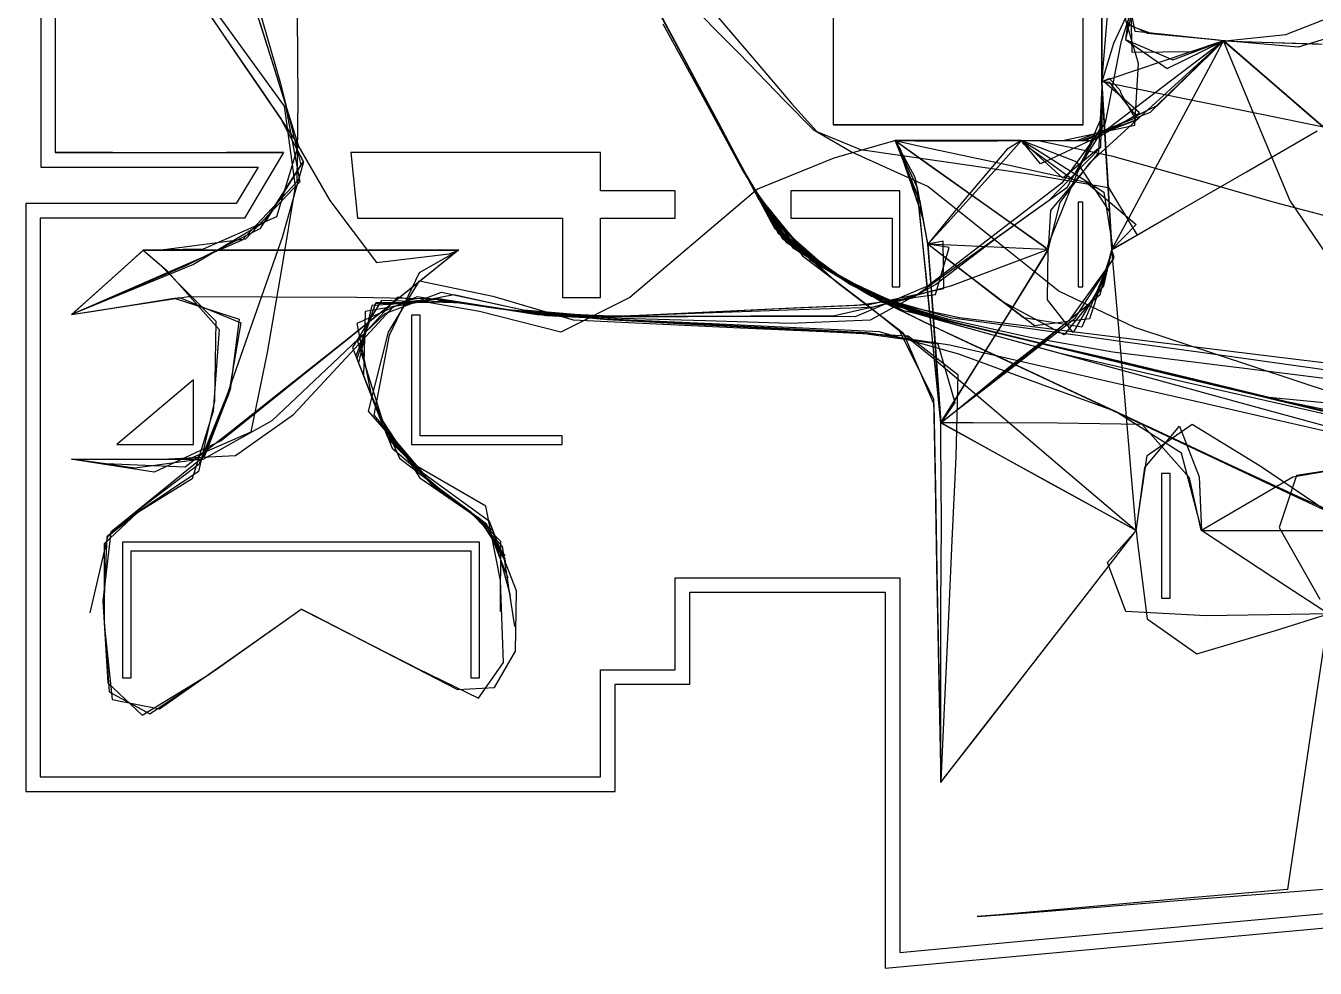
# Model space of a CAD drawing. Header units: metres. Extents: x -35032 to 35255, y -41115 to 18283.
# Drawn here: x -18762 to 8354, y -41115 to -21293 of the extents above; entities that cross this region are included whole.
import ezdxf

# ---------------------------------------------------------------- set-up
doc = ezdxf.new("R2010")
doc.units = ezdxf.units.M
for name, color, linetype in [('PLAN_FLOOR', 8, 'Continuous'), ('PLAN_WALLS', 7, 'Continuous'), ('TRACKS', 1, 'Continuous')]:
    doc.layers.add(name, color=color, linetype=linetype)

msp = doc.modelspace()

# ---------------------------------------------------------------- linework, layer by layer
at = {"layer": 'PLAN_FLOOR', "color": 8}
msp.add_lwpolyline([(-18142, -11530), (-18142, -23961), (-16941, -23961), (-18142, -23961), (-16941, -23961), (-15741, -23961), (-14540, -23961), (-13339, -23961), (-14540, -23961), (-13339, -23961), (-13890, -24878), (-14165, -25337), (-18458, -25337), (-18458, -37091), (-6673, -37091), (-6673, -34838), (-5103, -34838), (-5103, -32901), (-383, -32901), (-383, -40782), (2234, -40542), (3543, -40422), (4852, -40303), (6160, -40183), (7469, -40063), (10086, -39823)], dxfattribs=at)
at = {"layer": 'PLAN_WALLS', "color": 7}
msp.add_lwpolyline([(-18446, -11911), (-18446, -24265), (-13876, -24265), (-14337, -25033), (-18762, -25033), (-18762, -37395), (-6369, -37395), (-6369, -35142), (-4799, -35142), (-4799, -33205), (-687, -33205), (-687, -41115), (3520, -40730), (7728, -40345), (11935, -39960)], dxfattribs=at)
msp.add_lwpolyline([(-18446, -11911), (-18446, -24265), (-13876, -24265), (-14337, -25033), (-18762, -25033), (-18762, -37395), (-6369, -37395), (-6369, -35142), (-4799, -35142), (-4799, -33205), (-687, -33205), (-687, -41115), (3520, -40730), (7728, -40345), (11935, -39960)], dxfattribs=at)
for points in [[(3471, -18129), (-1780, -18129), (-1780, -23379), (845, -23379), (-1780, -23379), (845, -23379), (3471, -23379), (845, -23379), (3471, -23379)], [(3471, -18129), (-1780, -18129), (-1780, -23379), (845, -23379), (-1780, -23379), (845, -23379), (3471, -23379), (845, -23379), (3471, -23379)], [(-11925, -23961), (-11783, -25337), (-7478, -25337), (-7478, -27009), (-6673, -27009), (-6673, -25337), (-5103, -25337), (-5103, -24766), (-6673, -24766), (-6673, -23961)], [(-11925, -23961), (-11783, -25337), (-7478, -25337), (-7478, -27009), (-6673, -27009), (-6673, -25337), (-5103, -25337), (-5103, -24766), (-6673, -24766), (-6673, -23961)], [(-1530, -24766), (-2677, -24766), (-2677, -25337), (-546, -25337), (-546, -26785), (-383, -26785), (-383, -24766)], [(-1530, -24766), (-2677, -24766), (-2677, -25337), (-546, -25337), (-546, -26785), (-383, -26785), (-383, -24766)], [(3470, -25001), (3369, -25001), (3369, -26785), (3470, -26785)], [(3470, -25001), (3369, -25001), (3369, -26785), (3470, -26785)], [(-10649, -27381), (-10649, -30097), (-7479, -30097), (-7479, -29917), (-10469, -29917), (-10469, -27381)], [(-10649, -27381), (-10649, -30097), (-7479, -30097), (-7479, -29917), (-10469, -29917), (-10469, -27381)], [(-16847, -30097), (-15236, -30097), (-15236, -28739)], [(-16847, -30097), (-15236, -30097), (-15236, -28739)], [(5305, -30710), (5122, -30710), (5122, -33330), (5305, -33330)], [(5305, -32675), (5305, -30710), (5122, -30710), (5122, -33330), (5305, -33330)], [(-16725, -35006), (-16545, -35006), (-16545, -32337), (-9402, -32337), (-9402, -35006), (-9222, -35006), (-9222, -32157), (-16725, -32157)], [(-16725, -35006), (-16545, -35006), (-16545, -32337), (-9402, -32337), (-9402, -35006), (-9222, -35006), (-9222, -32157), (-16725, -32157)]]:
    msp.add_lwpolyline(points, close=True, dxfattribs=at)
at = {"layer": 'TRACKS', "color": 7}
for points in [[(-15608, -20004), (-14618, -21468), (-13708, -22794), (-13121, -23672), (-12370, -24966), (-11387, -26275), (-9858, -26091), (-9655, -26010), (-9655, -26010), (-9655, -26010), (-9655, -26010), (-9655, -26010), (-10628, -26010), (-12409, -26010), (-14169, -26010), (-15950, -26010), (-16291, -26010), (-16291, -26010), (-16291, -26010), (-16291, -26010), (-16695, -26374), (-17786, -27356), (-17800, -27369), (-17800, -27369), (-17800, -27369), (-17071, -27252), (-15343, -26990), (-13581, -26996), (-11809, -27002), (-10033, -27035), (-8301, -27310), (-6528, -27472), (-4771, -27566), (-2991, -27661), (-1224, -27754), (418, -27986), (778, -29216), (480, -29644), (480, -29644), (480, -29644), (480, -29644), (1257, -30072), (2793, -30919), (4326, -31765), (4590, -31910), (4590, -31910), (4590, -31910), (4590, -31910), (4590, -31910), (4614, -32169), (4817, -33764), (5862, -34501), (7518, -34011), (8630, -33660)], [(4570, -20050), (4362, -21584), (5241, -22194), (6426, -21611), (6427, -21610), (6427, -21610), (6427, -21610), (6255, -21592), (4902, -21459), (4440, -21285)], [(-13054, -21084), (-13040, -22837), (-13059, -24576), (-14209, -25800), (-15836, -26511), (-17444, -27214), (-17800, -27369), (-17800, -27369), (-17800, -27369), (-17491, -27091), (-16346, -26059), (-16291, -26010), (-16291, -26010), (-16291, -26010), (-16291, -26010), (-16291, -26010), (-15810, -26425), (-14697, -27683), (-14820, -29402), (-15265, -30819), (-16428, -31541), (-17114, -32186), (-17111, -33869), (-16946, -35466), (-15949, -35658), (-14520, -34658), (-13119, -33667), (-12968, -33560), (-12968, -33560), (-12968, -33560), (-12968, -33560), (-12968, -33560), (-12087, -34011), (-10525, -34813), (-9245, -35438), (-8716, -34686), (-8778, -32959), (-9085, -31397), (-10554, -30552), (-11556, -29399), (-11134, -27737), (-10485, -26659), (-8938, -26983), (-7250, -27476), (-5499, -27559), (-3729, -27643), (-1980, -27724), (-203, -27811), (835, -28628), (795, -30358), (714, -32120), (633, -33874), (552, -35639), (482, -37172), (480, -37208), (480, -37208), (480, -37208), (480, -36917), (480, -35270), (480, -33516), (494, -31768), (482, -29999), (480, -29644), (480, -29644), (480, -29644), (480, -29640), (400, -28535), (274, -26773), (210, -25890), (210, -25890), (210, -25890), (210, -25890), (195, -25805), (-59, -24483), (-482, -23709), (-482, -23709), (-482, -23709), (-482, -23709), (107, -23837), (1824, -24207), (3540, -24581), (4587, -25470), (4080, -26000), (4080, -26000), (4080, -26000), (4080, -26000), (4080, -26000), (4075, -25923), (3987, -24492), (3881, -22750), (3864, -22475), (3864, -22475), (3864, -22475), (3864, -22475), (3864, -22182), (3864, -20529)], [(4606, -20572), (4265, -21643), (3934, -23335), (3022, -24601), (1617, -25682), (216, -26763), (-1323, -27412), (-3083, -27411), (-4832, -27413), (-6576, -27413), (-8340, -27320), (-10098, -27043), (-11626, -27304), (-11657, -28659), (-11056, -30178), (-9904, -31163), (-9084, -31762), (-8627, -32901)], [(-4605, -20634), (-3478, -21958), (-2652, -22934), (-2130, -23516), (-1206, -23893), (543, -24150), (2282, -24401), (4007, -24696), (4609, -25698), (4080, -26000), (4080, -26000), (4080, -26000), (4080, -26000), (3899, -26764), (3074, -27790), (1735, -27070), (368, -26012), (210, -25890), (210, -25890), (210, -25890), (210, -25890), (207, -25875), (-10, -24705), (-482, -23709), (-482, -23709), (-482, -23709), (-482, -23709), (-482, -23709), (-52, -23715), (1674, -23712), (3444, -23709), (4586, -23277), (4272, -22715), (4261, -22675), (4268, -22671), (4025, -22404), (3864, -22475), (3864, -22475), (3864, -22411), (3864, -21040)], [(4017, -20649), (3876, -22329), (3864, -22475), (3864, -22475), (3864, -22475), (3864, -23198), (3248, -24620), (2727, -25926), (2740, -26000), (2740, -26000), (2740, -26000), (2368, -25984), (683, -25911), (210, -25890), (210, -25890), (210, -25890), (210, -25890), (619, -25437), (1798, -24131), (2179, -23709), (2179, -23709), (2179, -23709), (2179, -23709), (2526, -23709), (4072, -24028), (5790, -24513), (7488, -25000), (9196, -25451)], [(8630, -33660), (7772, -33098), (6293, -32129), (5960, -31910), (5960, -31910), (5960, -31910), (5960, -31910), (5960, -31910), (5928, -31758), (5541, -30281), (4152, -29404), (2501, -28804), (856, -28199), (-817, -27728), (-2569, -27646), (-4318, -27564), (-6069, -27486), (-7813, -27391), (-9550, -27128), (-11282, -27068), (-11889, -28060), (-11269, -29669), (-10535, -30674), (-9406, -31519), (-8777, -32132), (-8788, -33611)]]:
    msp.add_lwpolyline(points, dxfattribs=at)
at = {"layer": 'TRACKS', "color": 2}
for points in [[(-6067, -19851), (-5240, -21396), (-4413, -22939), (-3589, -24488), (-2639, -25960), (-1146, -26868), (494, -27460), (2215, -27875), (3901, -28261), (5625, -28680), (7356, -29100), (9071, -29517)], [(-5953, -20060), (-5112, -21632), (-4282, -23181), (-3449, -24750), (-2425, -26130), (-1075, -27157), (297, -28260), (1651, -29412), (2986, -30546), (4329, -31688), (4590, -31910), (4590, -31910), (4548, -31887), (3383, -31245), (1816, -30380), (500, -29654), (480, -29644), (480, -29644), (480, -29644), (480, -29643), (373, -28602), (202, -26859), (22, -25098), (-430, -23779), (-482, -23709), (-482, -23709), (-482, -23709), (-43, -23709), (1667, -23709), (3431, -23709), (4634, -23251), (4032, -22486), (3864, -22475), (3864, -22475), (3864, -22475), (3864, -22527), (3841, -23836), (3044, -24500), (2179, -23709), (2179, -23709), (2179, -23709), (2214, -23709), (3521, -23709), (5013, -22979), (6253, -21778), (6427, -21610), (6427, -21610), (6427, -21610), (6834, -21961), (8160, -23108), (8530, -23427)], [(-5387, -21118), (-4555, -22671), (-3725, -24233), (-2863, -25753), (-1413, -26707), (195, -27395), (1907, -27807), (3628, -28221), (5337, -28631), (7068, -29047), (8781, -29459)], [(-5362, -21253), (-4521, -22791), (-3682, -24341), (-2767, -25840), (-1266, -26790), (372, -27444), (2091, -27856), (3813, -28269), (5528, -28681), (7235, -29090), (8976, -29257)], [(9261, -29978), (7544, -29586), (5816, -29191), (4109, -28802), (2398, -28409), (668, -28008), (-1078, -27752), (-2832, -27660), (-4590, -27570), (-6342, -27481), (-8107, -27346), (-9859, -27079), (-11483, -27178), (-11768, -28380), (-11127, -30002), (-10130, -30995), (-9203, -31667), (-8672, -32559)]]:
    msp.add_lwpolyline(points, dxfattribs=at)
at = {"layer": 'TRACKS', "color": 1}
for points in [[(-6009, -19963), (-5173, -21522), (-4345, -23068), (-3519, -24621), (-2517, -26034), (-997, -26955), (678, -27514), (2401, -27928), (4114, -28339), (5843, -28754), (7551, -29165), (9253, -29571)], [(-5945, -20070), (-5093, -21662), (-4267, -23206), (-3443, -24764), (-2299, -26167), (-801, -27072), (889, -27559), (2615, -27974), (4336, -28388), (6053, -28801), (7768, -29214), (9499, -29631)], [(-5908, -20147), (-5072, -21708), (-4240, -23262), (-3411, -24823), (-2331, -26144), (-818, -27062), (873, -27432), (2630, -27648), (4381, -27864), (6126, -28079), (7887, -28296), (9634, -28511)], [(8906, -21122), (7471, -20307), (7286, -20277), (7286, -20277), (7286, -20277), (8196, -20585), (9030, -21430), (7993, -21741), (6464, -21613), (6427, -21610), (6427, -21610), (6427, -21610), (6427, -21610), (6814, -21623), (8498, -21678)], [(-15144, -20691), (-14153, -22152), (-13395, -23261), (-12931, -24151), (-13731, -25419), (-15233, -26316), (-16874, -26990), (-17800, -27369), (-17800, -27369), (-17800, -27369), (-17800, -27369), (-17800, -27369), (-17260, -27282), (-15530, -27008), (-14238, -27544), (-14497, -29046), (-15058, -30411), (-16469, -30601), (-17800, -30409), (-17800, -30409), (-17800, -30409), (-17800, -30409), (-17800, -30409), (-17800, -30409), (-16861, -30409), (-15031, -30409), (-13584, -29597), (-12311, -28395), (-11206, -27344), (-10022, -26897), (-8298, -27271), (-6550, -27416), (-4798, -27331), (-3039, -27245), (-1285, -27166), (370, -26946), (656, -25959), (210, -25890), (210, -25890), (210, -25890), (210, -25890), (210, -25893), (289, -26982), (416, -28758), (480, -29644), (480, -29644), (480, -29644), (480, -29644), (1079, -29167), (2468, -28068), (3830, -26945), (4080, -26000), (4080, -26000), (4080, -26000), (4080, -26000), (4080, -26000), (4080, -26000), (4491, -25236), (5326, -23671), (6165, -22101), (6427, -21610), (6427, -21610), (6427, -21610), (6427, -21610), (6427, -21610), (6422, -21609), (5319, -21494), (4567, -21414), (4430, -20696)], [(-5526, -20863), (-4690, -22423), (-3846, -24005), (-3008, -25557), (-1603, -26586), (-40, -27344), (1417, -27754), (2959, -28171), (4664, -28563), (6395, -28961), (8131, -29360), (9836, -29752)], [(-5000, -20618), (-3763, -21878), (-2803, -22872), (-2201, -23475), (-1398, -23943), (212, -24675), (1599, -25781), (2969, -26878), (4555, -27634), (6227, -28186), (7927, -28748), (9602, -29301)], [(8518, -23416), (7596, -22623), (6447, -21627), (6427, -21610), (6427, -21610), (6761, -21621), (8418, -21675)], [(8493, -23420), (7230, -23162), (5503, -22810), (3931, -22489), (3864, -22475), (3864, -22475), (3864, -22475), (3864, -22484), (3936, -23660), (4045, -25432), (4080, -26000), (4080, -26000), (4080, -26000), (4052, -26119), (3609, -27454), (2453, -27604), (1065, -26548), (210, -25890), (210, -25890), (210, -25890), (210, -25890), (119, -25383), (-370, -23886), (-482, -23709), (-482, -23709), (-482, -23709), (-522, -23720), (-1771, -24081), (-3373, -24730), (-4712, -25865), (-6057, -27005), (-7508, -27735), (-9223, -27303), (-10942, -26998), (-11785, -27926), (-11263, -29600), (-10476, -30804), (-9371, -31562), (-8745, -32237), (-8486, -33927)]]:
    msp.add_lwpolyline(points, dxfattribs=at)
at = {"layer": 'TRACKS', "color": 3}
for points in [[(-6000, -19968), (-5165, -21529), (-4333, -23085), (-3512, -24633), (-2519, -26036), (-1009, -26948), (675, -27427), (2412, -27668), (4157, -27911), (5900, -28154), (7643, -28396), (9400, -28641)], [(3864, -19996), (3864, -21761), (3864, -22475), (3864, -22475), (3864, -22475), (3864, -22475), (3864, -23503), (3229, -24514), (2226, -23785), (2179, -23709), (2179, -23709), (2179, -23709), (2179, -23709), (2491, -23897), (3911, -24796), (4098, -25977), (4080, -26000), (4080, -26000), (4080, -26000), (3946, -26566), (3262, -27743), (2722, -27060), (2740, -26000), (2740, -26000), (2740, -26000), (2740, -26000), (2740, -26000), (2477, -26424), (1567, -27891), (650, -29369), (480, -29644), (480, -29644), (480, -29644), (480, -29644), (480, -29644), (478, -29623), (352, -28394), (188, -26656), (0, -24893), (-473, -23721), (-482, -23709), (-482, -23709), (-482, -23709), (-482, -23709), (-95, -23709), (1594, -23709), (3351, -23709), (4891, -23112), (6156, -21875), (6427, -21610), (6427, -21610), (6427, -21610), (6427, -21610), (6427, -21610), (6459, -21609), (7736, -21478), (9333, -20851)], [(-13842, -21224), (-13317, -22898), (-13002, -24573), (-14143, -25779), (-15856, -26004), (-16291, -26010), (-16291, -26010), (-16291, -26010), (-16291, -26010), (-16291, -26010), (-16288, -26010), (-15185, -26010), (-13434, -26010), (-11678, -26010), (-9930, -26010), (-9655, -26010), (-9655, -26010), (-9659, -26013), (-10551, -26729), (-11931, -27836), (-13305, -28919), (-14463, -29843), (-15411, -30574), (-17082, -30510), (-17800, -30409), (-17800, -30409), (-17800, -30409), (-17103, -30409), (-15340, -30409), (-14021, -29837), (-13677, -28163), (-13377, -26409), (-13089, -24673), (-13320, -22983), (-14359, -21552), (-15398, -20120)], [(-5885, -20187), (-5044, -21757), (-4209, -23317), (-3389, -24863), (-2284, -26173), (-788, -27080), (792, -27833), (2379, -28579), (3990, -29336), (5607, -30096), (7213, -30851), (8739, -31566)], [(-15138, -20699), (-14154, -22148), (-13391, -23267), (-12923, -24154), (-13371, -25748), (-13951, -27405), (-14532, -29068), (-15121, -30523), (-16324, -31422), (-17055, -32043), (-17127, -33618), (-17008, -35299), (-16154, -35762), (-14731, -34813), (-13304, -33799), (-12968, -33560), (-12968, -33560), (-12968, -33560), (-12965, -33562), (-11997, -34058), (-10429, -34861)], [(-5588, -20744), (-4757, -22296), (-3924, -23858), (-3095, -25407), (-1809, -26595), (-403, -27679), (326, -29147), (360, -30898), (393, -32654), (427, -34414), (460, -36171), (480, -37208), (480, -37208), (480, -37208), (480, -37208), (480, -37208), (533, -37140), (1411, -36009), (2484, -34625), (3562, -33236), (4546, -31967), (4590, -31910), (4590, -31910), (4590, -31910), (4595, -31872), (4768, -30584), (5500, -29717), (5916, -30778), (5960, -31910), (5960, -31910), (5960, -31910), (5990, -31910), (7262, -31909), (9072, -31908)], [(-5541, -20837), (-4706, -22395), (-3872, -23956), (-3037, -25508), (-1664, -26551), (-109, -27323), (1620, -27739), (3345, -28153), (5048, -28562), (6758, -28973), (8468, -29384)], [(9600, -30496), (7886, -30789), (6370, -31671), (5960, -31910), (5960, -31910), (5958, -31903), (5713, -30801), (4718, -29677), (2934, -29649), (1164, -29645), (480, -29644), (480, -29644), (480, -29644), (672, -29491), (1951, -28505), (3303, -27440), (4128, -26166), (4080, -26000), (4080, -26000), (4080, -26000), (4080, -26000), (4080, -26000), (4014, -26282), (3445, -27634), (2216, -27438), (819, -26360), (210, -25890), (210, -25890), (210, -25890), (210, -25890), (210, -25890), (210, -25890), (43, -24983), (-476, -23718), (-482, -23709), (-482, -23709), (-482, -23709), (155, -23709), (1904, -23709), (3667, -23709), (4659, -23125), (3923, -22479), (3864, -22475), (3864, -22475), (3864, -22475), (3864, -22562), (3795, -23967), (2785, -25178), (2740, -26000), (2740, -26000), (2740, -26000), (2740, -26000), (2740, -26000), (2309, -26160), (703, -26761), (-968, -27216), (-2723, -27277), (-4499, -27339), (-6242, -27400), (-8005, -27374), (-9734, -27102), (-11415, -27138), (-11797, -28301), (-11160, -29922), (-10221, -30923), (-9247, -31634), (-8688, -32443)], [(8539, -34271), (8283, -35996), (8021, -37755), (7782, -39362), (7768, -39460), (7768, -39460), (7768, -39460), (7768, -39460), (7768, -39460), (7040, -39524), (5247, -39680), (3461, -39836), (1708, -39990), (1245, -40030), (1245, -40030), (1245, -40030), (1245, -40030), (1245, -40030), (2114, -39961), (3862, -39821), (5632, -39680), (7380, -39541), (9149, -39400)]]:
    msp.add_lwpolyline(points, dxfattribs=at)
at = {"layer": 'TRACKS', "color": 4}
for points in [[(-5863, -20226), (-5036, -21771), (-4198, -23338), (-3374, -24890), (-2253, -26197), (-746, -27104), (947, -27574), (2688, -27993), (4400, -28405), (6127, -28820), (7841, -29232), (9565, -29647)], [(4614, -20578), (4113, -21666), (3864, -22475), (3864, -22475), (3864, -22475), (3864, -22475), (3864, -22475), (3864, -22525), (3836, -23853), (2738, -24979), (1303, -26007), (-115, -27023), (-1758, -27391), (-3519, -27398), (-5271, -27406), (-7022, -27410), (-8784, -27251), (-10537, -26994), (-11798, -27552), (-11498, -29058), (-10902, -30384), (-9666, -31332), (-8944, -31901), (-8575, -33273)], [(4469, -20759), (4500, -21846), (5804, -21837), (6427, -21610), (6427, -21610), (6427, -21610), (6324, -21688), (5136, -22592), (3744, -23649), (2580, -24195), (2179, -23709), (2179, -23709), (2179, -23709), (1874, -23891), (796, -25167), (210, -25890), (210, -25890), (210, -25890), (210, -25890), (249, -26431), (373, -28157), (479, -29635), (480, -29644), (480, -29644), (480, -29644), (790, -29396), (1909, -28473), (3196, -27481), (4115, -26200), (4080, -26000), (4080, -26000), (4080, -26000), (4080, -26000), (4080, -26000), (4073, -25893), (3984, -24439), (3878, -22708), (3864, -22475), (3864, -22475), (3864, -22438), (3864, -22391), (3864, -22389), (3864, -23381), (3131, -24699), (1697, -25725), (375, -26732), (-1003, -27483), (-2691, -27555), (-4465, -27502), (-6228, -27453), (-7991, -27368), (-9733, -27101), (-11399, -27119), (-11821, -28240), (-11174, -29882), (-10236, -30933), (-9251, -31636), (-8682, -32514)], [(-5523, -20860), (-4695, -22408), (-3862, -23974), (-3023, -25534), (-1705, -26685), (-310, -27751), (337, -29254), (369, -31021), (400, -32771), (432, -34530), (464, -36293), (480, -37208), (480, -37208), (480, -37208), (480, -37208), (491, -37194), (1240, -36229), (2320, -34837), (3395, -33450), (4451, -32089), (4590, -31910), (4590, -31910), (4603, -31811), (4821, -30333), (5764, -29675), (7193, -30548), (8607, -31504)], [(-5441, -21020), (-4609, -22573), (-3783, -24122), (-2941, -25653), (-1519, -26640), (68, -27363), (1782, -27775), (3515, -28192), (5235, -28606), (6959, -29020), (8677, -29434)], [(-5368, -21148), (-4538, -22700), (-3714, -24251), (-2842, -25773), (-1420, -26737), (135, -27529), (1746, -28279), (3337, -29021), (4929, -29762), (6519, -30507), (8073, -31231), (9589, -31893)], [(8576, -26075), (7818, -24962), (7143, -23335), (6496, -21777), (6427, -21610), (6427, -21610), (6427, -21610), (6165, -21582), (4824, -21455), (4399, -21244)]]:
    msp.add_lwpolyline(points, dxfattribs=at)
at = {"layer": 'TRACKS', "color": 5}
for points in [[(-5827, -20293), (-5001, -21837), (-4171, -23387), (-3346, -24944), (-2267, -26213), (-978, -26979), (621, -27458), (2355, -27842), (4095, -28150), (5851, -28368), (7599, -28586), (9341, -28802)], [(-5662, -20602), (-4825, -22166), (-3994, -23724), (-3159, -25292), (-1874, -26421), (-328, -27274), (1392, -27687), (3097, -28097), (4815, -28509), (6532, -28921), (8243, -29332), (10013, -29757)], [(4587, -20594), (4361, -21580), (5361, -22008), (6427, -21610), (6427, -21610), (6427, -21610), (6427, -21610), (6427, -21610), (5675, -21864), (4059, -22409), (3864, -22475), (3864, -22475), (3864, -22475), (3889, -22882), (3993, -24576), (4080, -26000), (4080, -26000), (4080, -26000), (4080, -26000), (4080, -26000), (4081, -26000), (5387, -25244), (6906, -24366), (8396, -23504)], [(-13888, -20830), (-13406, -22506), (-12977, -24217), (-13842, -25562), (-15399, -26341), (-17013, -27032), (-17800, -27369), (-17800, -27369), (-17800, -27369), (-17800, -27369), (-17800, -27369), (-17328, -27293), (-15641, -27025), (-14272, -27463), (-14462, -28945), (-15001, -30342), (-16194, -31311), (-16972, -31944), (-17139, -33388), (-17036, -35115), (-16316, -35792), (-14937, -34951), (-13507, -33941), (-12968, -33560), (-12968, -33560), (-12968, -33560), (-12968, -33560), (-12968, -33560), (-12701, -33696), (-11232, -34452), (-9683, -35251), (-8907, -35208), (-8461, -34444), (-8443, -33179), (-9011, -31718), (-10388, -30720), (-11436, -29484), (-11113, -27801), (-10483, -26482), (-9655, -26010), (-9655, -26010), (-9655, -26010), (-9661, -26015), (-10564, -26740), (-11930, -27836), (-13298, -28934), (-14651, -30025), (-16060, -30683), (-17685, -30427), (-17800, -30409), (-17800, -30409), (-17800, -30409), (-17800, -30409), (-17800, -30409), (-17534, -30409), (-15904, -30409), (-14350, -30331), (-13130, -29469), (-11932, -28176), (-11020, -27193), (-9761, -26946), (-8049, -27323), (-6299, -27398), (-4536, -27314), (-2782, -27230), (-1031, -27152), (544, -26821), (531, -25821), (210, -25890), (210, -25890), (210, -25890), (210, -25890), (216, -25974), (318, -27398), (444, -29148), (480, -29644), (480, -29644), (480, -29644), (484, -29636), (1089, -28662), (2013, -27173), (2740, -26001), (2740, -26000), (2740, -26000), (2740, -26000), (2740, -26000), (2740, -26000), (2391, -25752), (1001, -24763), (-359, -23796), (-482, -23709), (-482, -23709), (-482, -23709), (-482, -23709), (-303, -23709), (1259, -23709), (3041, -23709), (4559, -23387), (4635, -22087), (4342, -21074)], [(-5510, -20883), (-4679, -22438), (-3846, -24003), (-3015, -25546), (-1614, -26586), (-46, -27332), (1678, -27747), (3383, -28157), (5103, -28572), (6835, -28989), (8552, -29402)], [(-5339, -21211), (-4505, -22768), (-3675, -24327), (-2787, -25824), (-1303, -26769), (301, -27442), (2007, -27910), (3723, -28380), (5416, -28844), (7125, -29313), (8825, -29778)], [(8630, -33660), (7831, -33672), (6061, -33702), (4374, -33609), (3983, -32581), (4590, -31910), (4590, -31910), (4590, -31910), (4590, -31910), (4590, -31910), (4589, -31903), (4492, -30771), (4340, -29017), (4188, -27254), (4080, -26000), (4080, -26000), (4080, -26000), (4080, -26000), (4033, -25209), (3351, -24161), (2179, -23709), (2179, -23709), (2179, -23709), (1692, -23709), (-48, -23709), (-482, -23709), (-482, -23709), (-482, -23709), (-482, -23709), (230, -24215), (1658, -25231), (2740, -26000), (2740, -26000), (2740, -26000), (2740, -26000), (2782, -25840), (2987, -25012), (3621, -24172), (4920, -22986), (6203, -21815), (6427, -21610), (6427, -21610), (6427, -21610), (6427, -21610), (6860, -21985), (8180, -23125), (8530, -23427)], [(9652, -30491), (7960, -30750), (7599, -31844), (8450, -33350)]]:
    msp.add_lwpolyline(points, dxfattribs=at)
at = {"layer": 'TRACKS', "color": 6}
for points in [[(-14085, -20453), (-13554, -22140), (-13037, -23806), (-13493, -25310), (-15035, -25995), (-16291, -26010), (-16291, -26010), (-16291, -26010), (-16291, -26010), (-16291, -26010), (-16291, -26010), (-15942, -26311), (-14765, -27505), (-14791, -29187), (-15133, -30667), (-16319, -31469), (-17047, -32045), (-17414, -33638)], [(-5329, -21225), (-4492, -22788), (-3668, -24335), (-2770, -25844), (-1270, -26791), (354, -27436), (2074, -27849), (3785, -28260), (5486, -28669), (7216, -29084), (8880, -29425)]]:
    msp.add_lwpolyline(points, dxfattribs=at)

doc.saveas('drawing.dxf')
